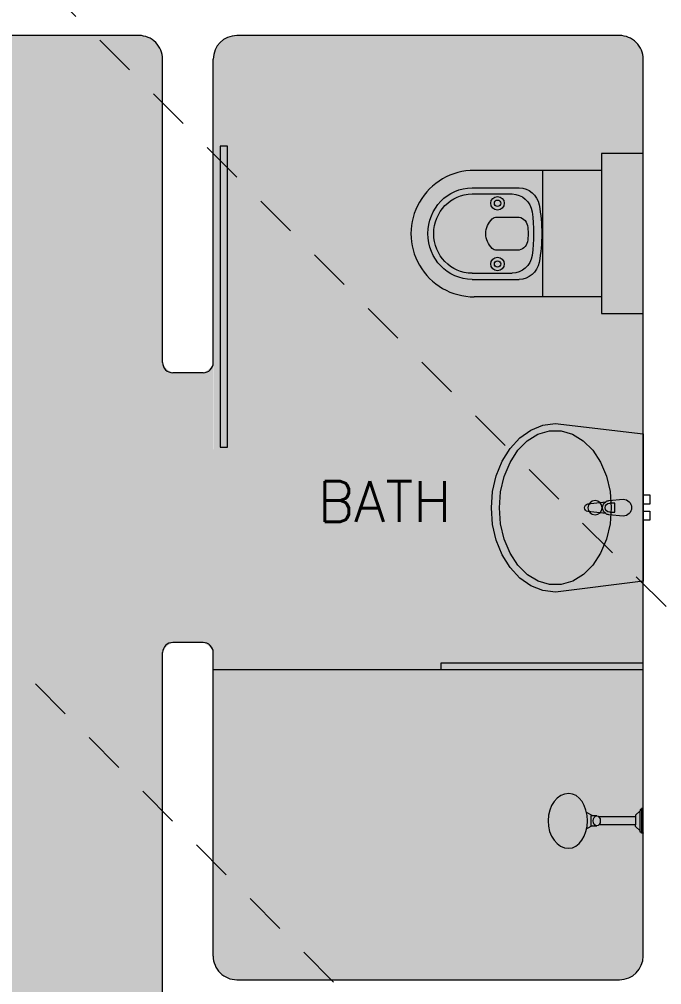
# Model space of a CAD drawing. Header units: metres. Extents: x 8 to 2416, y -346 to 476.
# Drawn here: x 121.442 to 123.347, y -187.407 to -184.544 of the extents above; entities that cross this region are included whole.
import ezdxf

# ---------------------------------------------------------------- set-up
doc = ezdxf.new("R2010")
doc.units = ezdxf.units.M
for name, pattern in [('0', [0]), ('CONTINU', [0]), ('HIDDEN2', [0.1875, 0.125, -0.0625])]:
    doc.linetypes.add(name, pattern=pattern)
doc.layers.get('0').update_dxf_attribs({"color": 250, "linetype": '0', "lineweight": 20})
for name, color, linetype, lineweight in [('A-DOOR', 35, 'Continuous', 5), ('A-WALL', 250, 'Continuous', 20), ('baños', 140, 'Continuous', 0), ('SE-3', 253, 'Continuous', 5), ('textos', 7, 'Continuous', 0)]:
    doc.layers.add(name, color=color, linetype=linetype, lineweight=lineweight)
doc.layers.add('Techos 1', color=7, linetype='HIDDEN2', lineweight=9, true_color=0x42391a)
doc.styles.get("Standard").update_dxf_attribs({"font": 'arial.ttf', "height": 0.1875})

# ---------------------------------------------------------------- blocks, each defined once
blk = doc.blocks.new('A$C013342c3')
at = {"layer": 'baños', "linetype": 'Continuous'}
for p, q in [((0.2775106763428994, 0.1151820839904758), (0.2731249502799074, 0.1151820839904758)), ((0.2731249502799074, 0.1151820839904758), (0.2731249502799074, 0.1112273302278481)), ((0.28214345119477, 0.1176323766694622), (0.2775106763428994, 0.1176323766694622)), ((0.2775106763428994, 0.1176323766694622), (0.2775106763428994, 0.1151820839904758)), ((0.2775106763428994, 0.1151820839904758), (0.2775106763428994, 0.04732947504726326)), ((0.28214345119477, 0.1163205123493753), (0.28214345119477, 0.1176323766694622)), ((0.28214345119477, 0.04619104668745422), (0.28214345119477, 0.1163205123493753)), ((0.132703495430178, 0.09585578964924935, -0.08868213195764083), (0.114529970638614, 0.1060031536107999, -0.1375633148849114)), ((0.1446699662815263, 0.09585578964924935, -0.04970293599564844), (0.1270281305760363, 0.09585578964924935, -0.04970293599564844)), ((0.1270281305760363, 0.09585578964924935, -0.04970293599564844), (0.1270281305760363, 0.06665602235625556, -0.04970293599564844)), ((0.2591370418708721, 0.09323105917610519, -0.01139325893676024), (0.1505841595253514, 0.09308303469242674, -0.05486134511695819)), ((0.2591528199541244, 0.09835827126426011, -1.073227574364028), (0.2591370418708721, 0.09323105917610519, -0.01139325893676024)), ((0.2591370418708721, 0.09323105917610519, -0.01139325893676024), (0.2591370401528366, 0.06928105827228137, -0.01127761308473877)), ((0.2731249502799074, 0.1112273302278481), (0.2591528199541244, 0.09835827126426011, -1.073227574364028)), ((0.2731249502799074, 0.05128422880898142), (0.2731249502799074, 0.1112273302278481)), ((0.1304718991518712, 0.06665602235625556, -0.08493008825292855), (0.114529970638614, 0.05781090854361537, -0.1375633148849114)), ((0.1270281305760363, 0.06665602235625556, -0.04970293599564844), (0.1446082381085034, 0.06665602235625556, -0.04970293599564844)), ((0.2591370418708721, 0.06928049986072438, -0.01139325893676024), (0.1505841595253514, 0.06942852434440283, -0.05486134511695819)), ((0.2591528199541244, 0.06415328777256946, -1.073227574364028), (0.2591370418708721, 0.06928049986072438, -0.01139325893676024)), ((0.2731249502799074, 0.05128422880898142), (0.2591528199541244, 0.06415328777256946, -1.073227574364028)), ((0.2731249502799074, 0.04732947504726326), (0.2731249502799074, 0.05128422880898142)), ((0.2775106763428994, 0.04732947504726326), (0.2731249502799074, 0.04732947504726326)), ((0.2775106763428994, 0.04487918236736732), (0.2775106763428994, 0.04732947504726326)), ((0.28214345119477, 0.04487918236736732), (0.2775106763428994, 0.04487918236736732)), ((0.28214345119477, 0.04619104668745422), (0.28214345119477, 0.04487918236736732))]:
    blk.add_line(p, q, dxfattribs=at)
for ratio, start_param, end_param in [(0.7570877180764559, 3.141592653589793, 6.283185307179586), (0.6818891661298961, 0, 3.141592653589793)]:
    blk.add_ellipse((0.06151594405446303, 0.08124456118912349, -0.1375633148849114), major_axis=(-0.0002283178055053071, -0.08124966744369572), ratio=ratio, start_param=start_param, end_param=end_param, dxfattribs=at)
blk.add_ellipse((0.1446699662815263, 0.08125577951886953, -0.04970293599564844), major_axis=(3.241853481487012e-18, -0.01460001013121466), ratio=0.7182237989668432, dxfattribs=at)
blk = doc.blocks.new('A$Cbbaa2d29')
at = {"layer": 'baños'}
for p, q in [((0.04986533973976748, 0.1234470907067902), (0.04986533950693683, 0.5009470913494027)), ((0.1017357186382242, 0.5075197885446272), (0.1017357188710548, 0.367587161104197)), ((0.119862534195704, 0.5075197878461353), (0.119862534195704, 0.3887385106347523)), ((0.3548681448181696, 0.5075197878461353), (0.3548698598486908, 0.3887385111004136)), ((0.3729949601428189, 0.5075197890102885), (0.3729966749405094, 0.367587160405705)), ((0.4248653395069368, 0.1234470907067902), (0.4248653395069368, 0.5009470914658181)), ((0.1881401495510318, 0.3726579630449436), (0.1881401495510318, 0.4340201096776894)), ((0.2865905294628419, 0.4340201096776894), (0.2865905294628419, 0.3726579630449436)), ((0.4248653395069368, 0.298447090706631), (0.04986533973976748, 0.298447090706631))]:
    blk.add_line(p, q, dxfattribs=at)
blk.add_lwpolyline([(-2.609528905850311e-06, 0.1234470907067902), (-2.609528905850311e-06, -1.431437937071678e-07), (0.4747332887757238, -1.431437937071678e-07), (0.4747332887757238, 0.1234470907067902)], close=True, dxfattribs=at)
for centre, radius in [((0.1473653394231178, 0.4318055939328218), 0.02006938189121769), ((0.1473653394231178, 0.4318055939328218), 0.00947206784087382), ((0.3273653395907559, 0.4318055938164065), 0.02006938189121769), ((0.3273653395907559, 0.4318055938164065), 0.00947206784087382)]:
    blk.add_circle(centre, radius, dxfattribs=at)
blk.add_arc((0.2373653395069368, 0.5009470904180802), 0.1875, 4.669074627938405e-08, 180.0000000466908, dxfattribs=at)
at = {"layer": 'baños', "extrusion": (0, 0, -1)}
for centre, major_axis, ratio, start_param, end_param in [((0.2373653392741062, 0.5075197887774578), (-0.1356296207181713, -5.730126290734795e-11), 0.9649584659182796, 5.417888360170764e-14, 3.141592653589847), ((0.2373653392741062, 0.5075197887774578), (-0.1175028052981111, -4.963948863307169e-11), 0.9649584659182795, 2.242650509742816e-14, 3.141592653589815), ((0.2373653395069368, 0.4070189519254512), (0.06011072145364531, 2.538636473497208e-11), 0.9866798223976337, 3.89877578268149, 5.526002178087678), ((0.208410149297265, 0.4340201093284435), (-0.02026999999999998, -8.564922207441566e-12), 0.9866798223976243, 1.121325254871408e-13, 0.7571831290919202), ((0.2663205292509474, 0.4340201099105201), (0.02026999999999998, 8.55131366782954e-12), 0.9866798223976537, -0.7571831290923482, -5.682121440031551e-13), ((0.1820413762205817, 0.3887385112168289), (0.06217884201150812, 2.626529633774469e-11), 0.9649584659182803, 1.721070657766285, 3.141592653589776), ((0.2185451494032122, 0.3726579645583428), (0.03040499999999998, 1.282942176519436e-11), 0.9866798223976387, 1.7505302502132, 3.141592653589306), ((0.2561855296106614, 0.3726579633941896), (0.03040499999999997, 1.284318030510717e-11), 0.9866798223976362, -2.797762022055394e-14, 1.391062403376092), ((0.2926910175909825, 0.388738510518337), (-0.06217884201150788, -2.626869850161708e-11), 0.9649584659182842, 3.141592653589833, 4.562114649413323), ((0.1639145608959325, 0.3675871599400438), (0.06217884201150834, 2.626174726433443e-11), 0.9649584659182797, 1.761770747025242, 3.141592653589718), ((0.3108178329156317, 0.3675871598236284), (0.06217884201150833, 2.626540643900107e-11), 0.9649584659182795, -1.443289932012704e-14, 1.379821906564463), ((0.2373661967893668, 0.7413182592419929), (-0.4317269737139661, -1.823818534215468e-10), 0.9649584659182897, 4.562114649413298, 4.862663311356111), ((0.2373653392741062, 0.4748596581332407), (0.1356822986513112, 5.731575921024725e-11), 0.9866798223976321, 1.391062403376113, 1.75053025021367), ((0.2373661967893668, 0.7342017525509021), (0.44914177507853, 1.897288589700624e-10), 0.9649584659182789, 1.379821906564475, 1.761770747025305)]:
    blk.add_ellipse(centre, major_axis=major_axis, ratio=ratio, start_param=start_param, end_param=end_param, dxfattribs=at)
blk = doc.blocks.new('Basin 22')
at = {"layer": 'baños'}
for p, q in [((-218.5116621445749, 0), (-250.6016591944255, -260.4300662904893)), ((218.5116621445749, 0), (-218.5116621445749, 0)), ((-10.5, 20), (-37.5, 20)), ((-37.5, 20), (-37.5, 8e-16)), ((-37.5, 8e-16), (-10.5, -8e-16)), ((-10.5, -8e-16), (-10.5, 20)), ((37.50000000000001, 20), (10.5, 20)), ((10.5, 20), (10.5, 8e-16)), ((10.5, 8e-16), (37.5, -8e-16)), ((37.5, -8e-16), (37.50000000000001, 20)), ((250.0000000000001, -260.4300662904893), (218.5116621445749, 0)), ((-218.3557214991049, -0.3980736144277015), (-218.5116621445749, -0.3980736144277015)), ((-218.3557214991049, -0.3980736144277015), (-218.5116621445749, -0.3980736144277015)), ((218.5116621445749, -0.3980736144277015), (218.3557214991049, -0.3980736144277015)), ((218.5116621445749, -0.3980736144277015), (218.3557214991049, -0.3980736144277015)), ((-25, -59.43119747899159), (-21, -101.3840077572916)), ((-13.6, -99.2122034170916), (-13.6, -84.34160634659159)), ((-13.6, -84.34160634659159), (13.6, -84.34160634659159)), ((13.6, -84.34160634659159), (13.6, -99.2122034170916)), ((21.00000000004952, -101.3840077574968), (25, -59.43119747899159)), ((-93.21047902112628, -108.8975536323096), (-134.7007845504398, -126.2360019281122)), ((-47.64642828505644, -98.18180327328605), (-93.21047902112628, -108.8975536323096)), ((0, -94.55708056164688), (-47.64642828505644, -98.18180327328605)), ((-17.72976797925985, -110.8974594401567), (-11.1, -163.8311974789916)), ((47.64642828505644, -98.18180327328605), (0, -94.55708056164688)), ((11.1000000000126, -163.831197478891), (17.72976797919999, -110.8974594403916)), ((93.21047902112628, -108.8975536323096), (47.64642828505644, -98.18180327328605)), ((134.7007845504398, -126.2360019281122), (93.21047902112628, -108.8975536323096)), ((-134.7007845504398, -126.2360019281122), (-170.3040194288527, -149.4393747711664)), ((170.3040194288527, -149.4393747711664), (134.7007845504398, -126.2360019281122)), ((-170.3040194288527, -149.4393747711664), (-198.4641514488629, -177.493573426087)), ((198.4641514488629, -177.493573426087), (170.3040194288527, -149.4393747711664)), ((-198.4641514488629, -177.493573426087), (-217.9504477139591, -209.172494792609)), ((217.9504477139591, -209.172494792609), (198.4641514488629, -177.493573426087)), ((-217.9504477139591, -209.172494792609), (-227.9112635715661, -243.0916179945921)), ((227.9112635715661, -243.0916179945921), (217.9504477139591, -209.172494792609)), ((-227.9112635715661, -243.0916179945921), (-227.9112635715661, -277.7685145863864)), ((227.9112635715661, -277.7685145863864), (227.9112635715661, -243.0916179945921)), ((-250.6016591944255, -260.4300662904893), (-245.7979792952244, -297.4133257024814)), ((-227.9112635715661, -277.7685145863864), (-217.9504477139591, -311.6876377883695)), ((217.9504477139591, -311.6876377883695), (227.9112635715661, -277.7685145863864)), ((244.5946609063735, -297.4133257024814), (249.3983408055747, -260.4300662904893)), ((-245.7979792952244, -297.4133257024814), (-231.5715423222022, -332.9753391956453)), ((-217.9504477139591, -311.6876377883695), (-198.4641514488629, -343.3665591548914)), ((198.4641514488629, -343.3665591548914), (217.9504477139591, -311.6876377883695)), ((230.3682239334347, -332.9753391956453), (244.5946609063735, -297.4133257024814)), ((-231.5715423222022, -332.9753391956453), (-208.4690622700511, -365.7494785349732)), ((-198.4641514488629, -343.3665591548914), (-170.3040194288527, -371.4207578098121)), ((170.3040194288527, -371.4207578098121), (198.4641514488629, -343.3665591548914)), ((207.2657438812003, -365.7494785349732), (230.3682239334347, -332.9753391956453)), ((-208.4690622700511, -365.7494785349732), (-177.3783544910755, -394.47625192558)), ((-170.3040194288527, -371.4207578098121), (-134.7007845504398, -394.6241306528663)), ((134.7007845504398, -394.6241306528663), (170.3040194288527, -371.4207578098121)), ((176.1750361022247, -394.4762519254854), (207.2657438812003, -365.7494785349732)), ((-177.3783544910755, -394.47625192558), (-139.4942174492981, -418.051705576087)), ((-134.7007845504398, -394.6241306528663), (-93.21047902112628, -411.9625789486688)), ((93.21047902112628, -411.9625789486688), (134.7007845504398, -394.6241306528663)), ((138.2908990604474, -418.051705576087), (176.1750361022247, -394.4762519254854)), ((-139.4942174492981, -418.051705576087), (-96.27251728570108, -435.569848024155)), ((-93.21047902112628, -411.9625789486688), (-47.64642828505644, -422.6783293076923)), ((-47.64642828505644, -422.6783293076923), (-5.78e-14, -426.3030520192937)), ((-5.78e-14, -426.3030520192937), (47.64642828505644, -422.6783293076923)), ((47.64642828505644, -422.6783293076923), (93.21047902112628, -411.9625789486688)), ((95.06919889685028, -435.569848024155), (138.2908990604474, -418.051705576087)), ((-96.27251728570108, -435.569848024155), (-49.37423969843229, -446.3574668797821)), ((-49.37423969843229, -446.3574668797821), (-0.6016591943997358, -450)), ((-0.6016591943997358, -450), (48.1709213096315, -446.3574668797821)), ((48.1709213096315, -446.3574668797821), (95.06919889685028, -435.569848024155))]:
    blk.add_line(p, q, dxfattribs=at)
blk.add_circle((0, -142.605), 21, dxfattribs=at)
for centre, radius, start, end in [((0, -59.43119747899159), 25, 0, 180), ((-1.04e-14, -99.48408932156158), 21.08576984751627, 185.1696071568248, 212.7710253819448), ((0, -99.48408932169157), 21.0857698475, 212.7710253823, 327.2289746177), ((0, -99.2122034170916), 13.6, 180, 0), ((0, -99.48408932158159), 21.08576984758229, 327.2289746174761, 354.8303928426861), ((6e-16, -162.4409607923916), 11.18672239955782, 187.1389247802098, 352.8610752203097)]:
    blk.add_arc(centre, radius, start, end, dxfattribs=at)
blk = doc.blocks.new('PL BASE 1N NASAS 09')
at = {"layer": 'A-DOOR'}
blk.add_lwpolyline([(-119.7385671777543, -49.37822868806087), (-119.7602509246871, -49.37822868806087), (-119.7602509246871, -50.27023205757213), (-119.7385671777543, -50.27023205757213)], close=True, dxfattribs=at)
at = {"layer": 'A-WALL'}
for p, q in [((-120.0010712337411, -49.04971880325275), (-122.1610712337411, -49.04971880325265)), ((-118.5760712337409, -49.0497188032527), (-119.7110712337412, -49.04971880325276)), ((-119.9310712337415, -50.0197188032526), (-119.9310712337411, -49.11971880325277)), ((-119.7810712337412, -50.01971880325264), (-119.7810712337411, -49.11971880325275)), ((-118.5060712337411, -51.77971880325281), (-118.5060712337409, -49.11971880325271)), ((-119.8110712337412, -50.04971880325265), (-119.9010712337415, -50.04971880325265)), ((-119.8110712337415, -50.84971880325271), (-119.9010712337411, -50.84971880325271)), ((-119.9310712337413, -52.45971880325254), (-119.9310712337411, -50.87971880325271)), ((-119.7810712337416, -51.7797188032528), (-119.7810712337415, -50.87971880325271)), ((-119.7110712337416, -51.84971880325281), (-118.5760712337411, -51.84971880325281))]:
    blk.add_line(p, q, dxfattribs=at)
for centre, radius, start, end in [((-120.0010712337411, -49.11971880325276), 0.07, 359.9999999999935, 89.99999999999707), ((-119.7110712337412, -49.11971880325276), 0.07, 90, 179.9999999999935), ((-118.5760712337409, -49.1197188032527), 0.07, 359.9999999999955, 89.99999999999746), ((-119.9010712337415, -50.01971880325264), 0.03, 179.9999999999131, 270), ((-119.8110712337412, -50.01971880325264), 0.03, 270, 359.9999999999939), ((-119.9010712337411, -50.87971880325271), 0.03, 90, 180), ((-119.8110712337415, -50.87971880325271), 0.03, 359.9999999999936, 90), ((-119.7110712337416, -51.77971880325281), 0.07, 179.9999999999935, 270), ((-118.5760712337411, -51.77971880325281), 0.07, 270, 359.9999999999952)]:
    blk.add_arc(centre, radius, start, end, dxfattribs=at)
at = {"layer": 'baños'}
for p, q in [((-119.1060712337409, -50.9106965704219), (-119.1060712337409, -50.93069657042189)), ((-118.5060712337409, -50.9106965704219), (-119.1060712337409, -50.9106965704219)), ((-118.506071233741, -50.93069657042189), (-119.7810712337415, -50.93069657042188))]:
    blk.add_line(p, q, dxfattribs=at)
at = {"layer": 'Techos 1'}
for p, q in [((-123.3310712337411, -47.94979643551808), (-119.2310712337407, -52.04971880325266)), ((-121.2310712337413, -47.94979643551808), (-118.0810712337412, -51.0997188032525))]:
    blk.add_line(p, q, dxfattribs=at)
at = {"layer": 'baños', "rotation": 90.00000000000001}
blk.add_blockref('A$Cbbaa2d29', (-118.5060932329812, -49.87445742631597), dxfattribs=at)
at = {"layer": 'baños', "xscale": -0.001000000000057999, "yscale": 0.001000000000057999, "rotation": 270.0521775938394}
blk.add_blockref('Basin 22', (-118.506071233741, -50.44971880325276), dxfattribs=at)
at = {"layer": 'baños', "linetype": 'CONTINU'}
blk.add_blockref('A$C013342c3', (-118.7882146849358, -51.45981863709976), dxfattribs=at)
at = {"layer": 'textos', "insert": (-117.5706086901098, -50.49165425477595), "char_height": 0.15, "width": 3.404876511770499, "attachment_point": 9}
blk.add_mtext('\\pxqc;{\\Fromans|c0;\\H0.8x;BATH}', dxfattribs=at)
blk = doc.blocks.new('PL MUEBLES 1N NASAS 09')
at = {"layer": 'baños'}
blk.add_blockref('PL BASE 1N NASAS 09', (162.2615445691817, 88.20329366328178), dxfattribs=at)

msp = doc.modelspace()

# ---------------------------------------------------------------- hatches: boundary and pattern name
at = {"layer": 'SE-3', "true_color": 0x84b4e1, "transparency": 33554508}
h = msp.add_hatch(color=151, dxfattribs=at)
h.dxf.hatch_style = 1
edge = h.paths.add_edge_path()
edge.add_line((120.8670649727962, -187.4725323919426), (120.8670725836799, -188.0025323919423))
edge.add_arc((120.9085662453974, -188.0019136970014), 0.0414982740141944, 180.8542505231489, 281.8176234661074)
edge.add_line((120.9170649727966, -188.0425323919428), (120.9170649727968, -188.2025323919422))
edge.add_arc((120.8770649727968, -188.2025323919423), 0.04000000000002046, 272.26342554264795, 360.0000000000814, ccw=False)
edge.add_line((120.8786447309548, -188.2425011843204), (121.8540443720931, -188.2423989578966))
edge.add_arc((121.8573088657798, -188.2025323919425), 0.04000000000000661, 180, 265.3187507622733, ccw=False)
edge.add_line((121.8173088657798, -188.2025323919425), (121.8173088657799, -188.0425323919424))
edge.add_arc((121.8254708161513, -188.0017391865262), 0.04160171921915043, 258.685598331352, 358.9074952293301)
edge.add_line((121.8670649727981, -188.0025323919424), (121.8670649727963, -186.4325323919426))
edge.add_arc((121.9070649727962, -186.4325323919424), 0.03999999999990678, 92.7263109937794, 180.000000000285, ccw=False)
edge.add_line((121.9051623668197, -186.3925776664335), (121.9770649727968, -186.3925323919425))
edge.add_arc((121.9770649727968, -186.4325323919425), 0.04000000000004889, 360.0000000000407, 449.99999999993895, ccw=False)
edge.add_line((122.0170649727968, -186.4325323919425), (122.0168993406157, -185.5561687555789))
edge.add_arc((121.9770649727971, -185.5525323919425), 0.03999999999998747, 269.9999999999593, 354.7840914295081, ccw=False)
edge.add_line((121.9770649727971, -185.5925323919425), (121.9070649727963, -185.5925323919425))
edge.add_arc((121.9070649727963, -185.5525323919425), 0.03999999999999204, 180, 270, ccw=False)
edge.add_line((121.8670649727963, -185.5525323919425), (121.8670649727945, -184.660890981596))
edge.add_arc((121.7971579586726, -184.6624569973396), 0.06992455240287242, 361.2832916628447, 449.8898849001941)
edge.add_line((121.7972923445627, -184.5925325740729), (119.6170729050132, -184.5925322048082))
edge.add_arc((119.6170729031393, -184.6425325242678), 0.05000031945954223, 449.9999978526172, 539.9998483673963)
edge.add_line((119.5670725836799, -184.6425323919425), (119.5670649727969, -187.4425323919425))
edge.add_line((119.5670649727969, -187.4425323919425), (119.5670725836799, -188.0425323919426))
edge.add_line((119.5670725836799, -188.0425323919426), (120.7170725836806, -188.0425323919426))
edge.add_line((120.7170725836806, -188.0425323919426), (120.7170725836808, -187.4425323919425))
edge.add_line((120.7170725836808, -187.4425323919425), (120.8370649727962, -187.4425323919426))
edge.add_arc((120.8370649727962, -187.4725323919426), 0.03000000000000114, 360, 449.99999999997283, ccw=False)
h = msp.add_hatch(color=151, dxfattribs=at)
h.dxf.hatch_style = 1
edge = h.paths.add_edge_path()
edge.add_arc((122.0870649727963, -184.6625323919426), 0.07000000000000739, 90.00000000001165, 179.9999999999884)
edge.add_line((122.0170649727963, -184.6625323919425), (122.0170649727959, -187.3225323919426))
edge.add_arc((122.0870649727959, -187.3225323919426), 0.0700000000000216, 180.0000000000116, 269.9999999999768)
edge.add_line((122.0870649727958, -187.3925323919426), (123.2220649727963, -187.3925323919426))
edge.add_arc((123.2220649727963, -187.3225323919426), 0.07000000000000739, 270.0000000000116, 359.9999999999883)
edge.add_line((123.2920649727963, -187.3225323919426), (123.2920649727965, -184.6625323919425))
edge.add_arc((123.2220649727965, -184.6625323919425), 0.06999999999999318, 359.9999999999883, 450)
edge.add_line((123.2220649727965, -184.5925323919425), (122.0870649727963, -184.5925323919425))

# ---------------------------------------------------------------- block references
msp.add_blockref('PL MUEBLES 1N NASAS 09', (79.53659163735571, -223.7461072519716))

doc.saveas('drawing.dxf')
